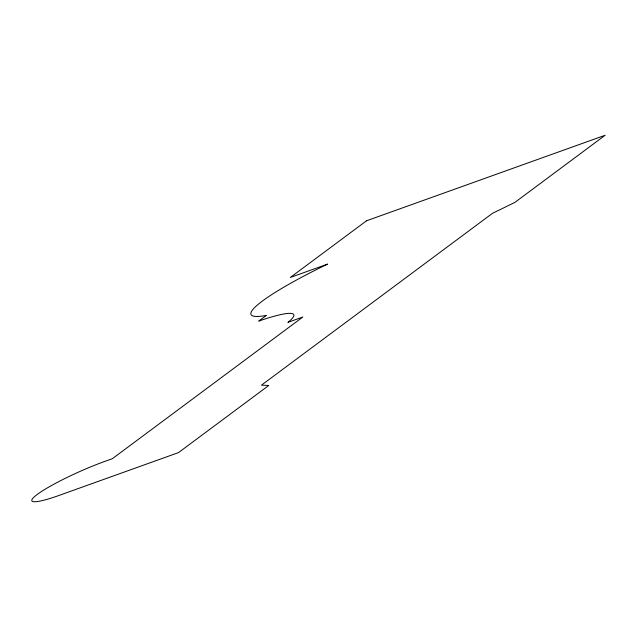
<?xml version="1.0" encoding="UTF-8"?>
<svg xmlns="http://www.w3.org/2000/svg" width="637" height="637" viewBox="0 0 637 637"><rect width="100%" height="100%" fill="white"/><g stroke="black" fill="none" stroke-linecap="round" stroke-linejoin="round"><path stroke-width="0.96" d="M366.506 220.8L290.321 277.469L327.609 264.1A115.608 15.089 -24.1 0 0 266.33 315.426L258.718 321.096A77.977 10.176 -24.1 0 1 287.9 322.378L302.814 317.027L112.343 458.704L104.882 461.379A54.949 7.174 -24.1 0 0 37.28 494.423A54.949 7.174 -24.1 0 0 59.169 495.387L178.495 452.612L268.742 385.481L261.449 385.162L492.369 213.395L514.903 202.383L605.15 135.251L366.506 220.8"/></g></svg>
